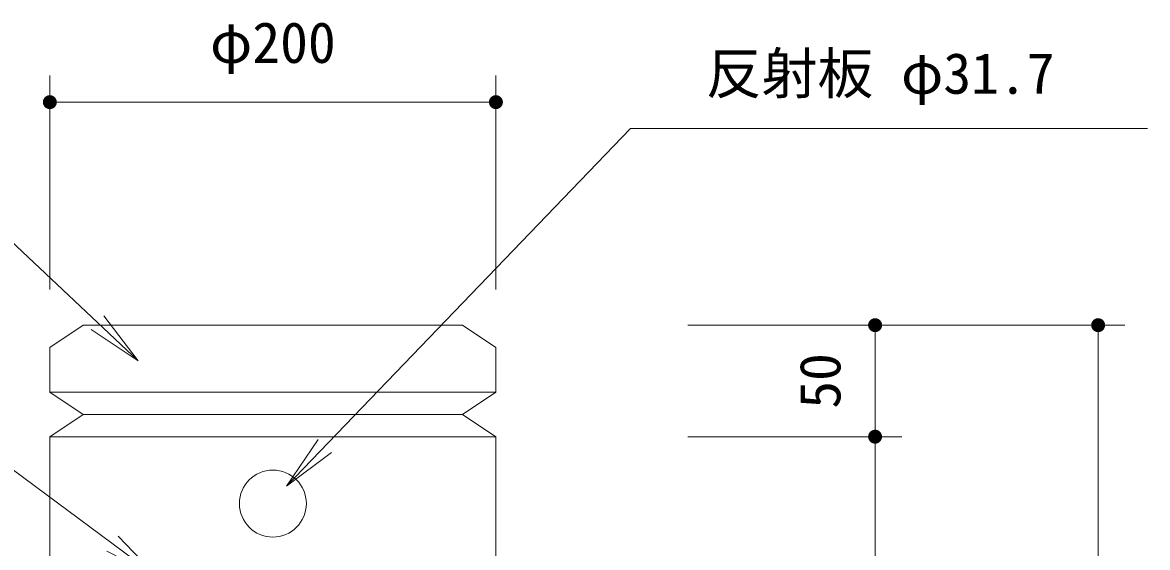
# Model space of a CAD drawing. Units: millimetres at full size, sheet at 1:10; details may follow other scales. Extents: x 0 to 4200, y 0 to 2970.
# Drawn here: x 2904 to 3409, y 1606 to 1841 of the extents above; entities that cross this region are included whole.
import ezdxf
from ezdxf.enums import TextEntityAlignment as Align

# ---------------------------------------------------------------- set-up
doc = ezdxf.new("R2010")
doc.units = ezdxf.units.MM
doc.header["$LTSCALE"] = 10
for name, color, linetype, lineweight in [('D-STR', 1, 'Continuous', 13), ('D-STR-DIM', 7, 'Continuous', 13), ('D-STR-HTXT', 7, 'Continuous', 13)]:
    doc.layers.add(name, color=color, linetype=linetype, lineweight=lineweight)
doc.styles.add('ＭＳ ゴシック', font='')
doc.styles.get('ＭＳ ゴシック').set_extended_font_data('MS Gothic')

# ---------------------------------------------------------------- blocks, each defined once
blk = doc.blocks.new('filled_dot')
at = {"color": 0, "linetype": 'Continuous', "lineweight": -2, "const_width": 1.25}
blk.add_lwpolyline([(-0.625, 0, 1), (0.625, 0, 1)], format="xyb", close=True, dxfattribs=at)
blk = doc.blocks.new('open_arrow')
at = {"color": 0, "linetype": 'Continuous', "lineweight": -2}
blk.add_lwpolyline([(7.5, 1.25), (0, 0), (7.5, -1.25)], dxfattribs=at)

msp = doc.modelspace()

# ---------------------------------------------------------------- linework, layer by layer
at = {"layer": 'D-STR'}
for p, q in [((2916.72, 1695.46), (2931.72, 1705.46)), ((2931.72, 1705.46), (3101.72, 1705.46)), ((3101.72, 1705.46), (3116.72, 1695.46)), ((2916.72, 1695.46), (2916.72, 1675.46)), ((3116.72, 1695.46), (3116.72, 1675.46)), ((2916.72, 1675.46), (3116.72, 1675.46)), ((2916.72, 1675.46), (2931.72, 1665.46)), ((3116.72, 1675.46), (3101.72, 1665.46)), ((2931.72, 1665.46), (2916.72, 1655.46)), ((3101.72, 1665.46), (2931.72, 1665.46)), ((3101.72, 1665.46), (3116.72, 1655.46)), ((2916.72, 1655.46), (3116.72, 1655.46)), ((2916.72, 1655.46), (2916.72, 1455.46)), ((3116.72, 1655.46), (3116.72, 1355.46))]:
    msp.add_line(p, q, dxfattribs=at)
msp.add_circle((3016.72, 1625.46), 15, dxfattribs=at)
at = {"layer": 'D-STR-DIM'}
for p, q in [((2916.72, 1721.46), (2916.72, 1817.46)), ((3116.72, 1721.46), (3116.72, 1817.46)), ((2916.72, 1805.46), (3116.72, 1805.46)), ((3202.72, 1705.46), (3398.72, 1705.46)), ((3202.72, 1705.46), (3298.72, 1705.46)), ((3286.72, 1705.46), (3286.72, 1655.46)), ((3386.72, 1705.46), (3386.72, 1155.46)), ((3202.72, 1655.46), (3298.72, 1655.46)), ((3202.72, 1655.46), (3298.72, 1655.46)), ((3286.72, 1655.46), (3286.72, 1255.46))]:
    msp.add_line(p, q, dxfattribs=at)
at = {"layer": 'D-STR-HTXT'}
for points in [[(2956.26, 1689.47), (2797.79, 1838.78), (2772.79, 1838.78), (2548.56, 1838.78)], [(3022.75, 1633.33), (3177, 1793.66), (3202, 1793.66), (3408.85, 1793.66)], [(2964.86, 1592.61), (2809.75, 1707.65), (2784.75, 1707.65), (2528.91, 1707.65)]]:
    msp.add_lwpolyline(points, dxfattribs=at)

# ---------------------------------------------------------------- block references
at = {"layer": 'D-STR-DIM', "xscale": 2.5, "yscale": 2.5}
msp.add_blockref('filled_dot', (2916.72, 1805.46), dxfattribs=at)
for p, rotation in [((3116.72, 1805.46), 180), ((3286.72, 1705.46), 270), ((3386.72, 1705.46), 270), ((3286.72, 1655.46), 270), ((3286.72, 1655.46), 90)]:
    msp.add_blockref('filled_dot', p, dxfattribs=dict(at, rotation=rotation))
at = {"layer": 'D-STR-HTXT', "xscale": 3.33, "yscale": 3.33}
for p, rotation in [((2956.26, 1689.47), 136.7), ((3022.75, 1633.33), 46.1), ((2964.86, 1592.61), 143.4)]:
    msp.add_blockref('open_arrow', p, dxfattribs=dict(at, rotation=rotation))

# ---------------------------------------------------------------- texts
at = {"layer": 'D-STR-DIM', "style": 'ＭＳ ゴシック'}
msp.add_text('φ200', height=18.33, dxfattribs=at).set_placement((3016.72, 1841.37), align=Align.TOP_CENTER)
msp.add_text('50', height=18.33, rotation=90, dxfattribs=at).set_placement((3252.84, 1680.46), align=Align.TOP_CENTER)
at = {"layer": 'D-STR-HTXT', "style": 'ＭＳ ゴシック'}
msp.add_text('反射板 φ31.7', height=18.33, dxfattribs=at).set_placement((3210.88, 1827.54), align=Align.TOP_LEFT)

doc.saveas('drawing.dxf')
